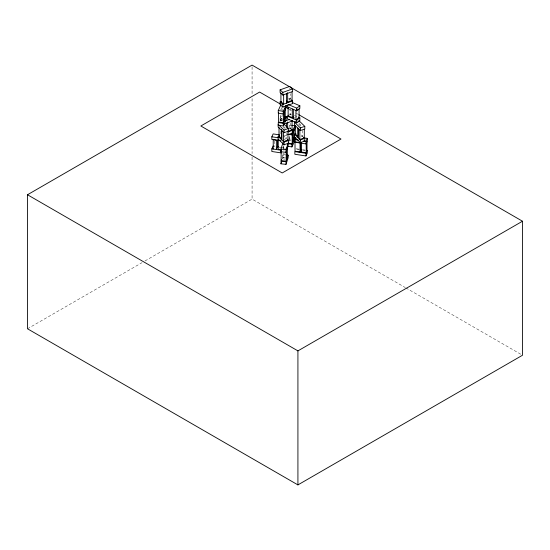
<?xml version="1.0" encoding="UTF-8"?>
<svg xmlns="http://www.w3.org/2000/svg" width="550" height="550" viewBox="0 0 550 550"><rect width="100%" height="100%" fill="white"/><g stroke="black" fill="none" stroke-linecap="round" stroke-linejoin="round"><path stroke-width="0.41" stroke-dasharray="2.75 2.06" d="M283.724 146.094L283.023 148.301L286.206 148.637M281.978 157.905L283.016 154.632L287.148 155.1M282.494 158.916L283.016 157.279L287.265 157.726M285.409 157.953L283.023 157.699L283.958 154.756L283.958 145.358M281.779 107.635L280.796 109.808L283.931 110.282M279.888 119.006L281.181 116.146L282.851 116.401M282.363 119.446L280.796 119.206L282.109 116.311L282.109 106.913M280.211 120.938L281.181 118.793L281.181 116.146M288.942 127.16L289.96 125.022L289.96 127.662L289.286 129.092M290.194 129.278L290.881 127.834M288.606 139.92L289.96 137.067L289.96 139.714L289.286 141.137M291.074 140.374L289.513 140.126L290.881 137.239M289.382 114.792L290.627 113.836L290.627 115.816M293.37 118.759L295.233 117.322M27.5 328.776L142.017 262.659M144.994 260.941L252.079 199.114L405.116 287.471M288.393 98.938L289.905 98.402L290.991 99.419M288.901 99.412L290.373 98.89L290.373 93.761M280.101 121.213L280.101 119.233L282.363 118.422M284.329 135.933L286.591 135.128M284.845 138.992L286.33 138.483L286.33 133.354M301.166 136.826L302.651 136.317L302.651 130.336M282.542 158.874L285.093 159.142M281.181 118.793L282.851 119.047M280.17 120.354L282.673 120.732M296.175 148.734L299.358 149.215M302.541 149.696L304.927 150.054M302.851 150.322L305.353 150.7M273.151 145.956L274.746 146.197M281.112 147.159L284.295 147.641M296.677 149.524L299.179 149.903M278.994 147.414L284.006 148.17M294.47 115.493L297.543 116.82M291.459 114.902L290.077 114.304L290.077 109.175M289.197 109.147L291.418 110.426M295.859 112.991L298.072 114.276M405.859 287.904L521.757 354.812M291.534 129.312L289.905 127.786L289.905 129.106M280.101 119.233L282.824 121.777M298.925 123.289L301.861 126.149M298.636 124.114L300.747 126.17M301.276 134.984L303.036 136.696M283.779 126.596L285.546 128.308M283.374 127.304L284.433 128.336M283.195 135.424L286.722 138.854M284.371 139.212L285.546 140.36M290.373 123.145L290.373 128.274M289.905 87.677L289.905 88.997M289.905 98.402L289.905 100.389M289.513 135.85L289.513 140.126M283.181 146.561L283.181 148.273M283.023 153.429L283.023 157.699M280.796 114.936L280.796 119.206M280.101 131.278L280.101 133.925M274.539 141.02L274.539 146.149M252.079 66.818L252.079 95.164M252.079 98.601L252.079 153.588M252.079 157.018L252.079 199.114"/><path stroke-width="0.82" d="M286.028 152.309L286.028 149.669L288.118 143.131L288.118 145.771L286.028 152.309L280.933 151.772L280.933 149.126L283.016 142.588M280.933 151.772L281.456 150.136M286.413 154.997L288.118 155.176L288.118 157.822L286.028 164.361L280.933 163.817L281.456 159.534M280.933 163.817L281.456 162.181M286.206 158.042L287.148 155.1L287.148 147.407M286.028 164.361L286.028 161.714L288.118 155.176M286.199 105.517L286.199 107.504L283.278 113.933L278.266 113.176L278.266 110.529L280.857 104.816M283.278 113.933L283.278 111.292L285.869 105.573M280.589 140.772L271.837 139.446L271.837 136.799L273.151 133.904L279.517 134.867M283.931 119.68L285.237 116.786L285.237 108.24M283.278 123.338L278.266 122.581L278.266 125.221L283.278 125.984L283.278 123.338L286.199 116.902L284.522 116.655M281.387 152.934L271.837 151.498L271.837 148.851L273.151 145.956M283.278 125.984L286.199 119.549L286.199 116.902M304.129 137.885L307.312 138.366L307.312 141.013L305.999 143.907L294.862 142.223L294.862 139.583L295.845 137.411M300.032 151.965L300.032 142.56L295.02 141.804L295.02 151.202L300.032 151.965L300.85 150.15L300.85 142.457M306.206 143.358L306.206 152.756L301.194 151.999L301.737 150.796M305.999 143.907L305.999 141.261L307.312 138.366M305.999 153.312L307.312 150.418L307.312 153.058L305.999 155.953L294.862 154.275L294.862 151.628L305.999 153.312L305.999 155.953M292.256 131.505L294.958 125.806L291.624 125.283M287.753 134.207L291.919 134.867L294.958 128.453L294.958 125.806M292.978 139.892L294.002 137.734L294.002 129.181M287.753 146.259L291.919 146.912L291.919 144.272L294.958 137.858L293.288 137.589M291.919 146.912L294.958 140.498L294.958 137.858M287.519 104.844L287.519 106.831L296.746 110.811L296.746 108.164L299.846 105.772L292.16 102.451M298.313 117.15L299.846 117.817L299.846 120.464L296.746 122.856L287.519 118.876L287.519 116.229L288.764 115.273M297.206 109.519L295.969 110.474L295.969 119.879L299.069 117.48L299.069 108.934M296.746 110.811L299.846 108.412L299.846 105.772M288.131 107.25L288.131 115.802L292.284 117.59L293.576 116.593M296.746 122.856L296.746 120.209L299.846 117.817M290.709 87.402L522.5 221.224L522.5 355.245L297.921 484.901L27.5 328.776L27.5 194.755L252.079 65.099L289.224 86.542M27.5 194.755L297.921 350.886L522.5 221.224M280.101 89.849L289.905 86.357L292.621 88.901L292.621 91.547L282.824 95.04L280.101 92.489L280.101 89.849L282.824 92.393L282.824 95.04M282.824 92.393L292.621 88.901M291.534 99.928L292.621 100.946L292.621 103.593L282.824 107.085L280.101 104.541L280.101 101.894L281.607 101.358M286.529 100.994L287.664 102.052L292.071 100.478L292.071 91.933M280.101 101.894L282.824 104.438L292.621 100.946M285.381 117.349L287.643 116.545M284.329 121.241L289.609 119.357M284.329 123.887L292.621 120.931M287.664 131.436L292.071 129.869L292.071 120.464M288.104 131.945L292.621 130.329L292.621 132.976L288.104 134.592M298.925 121.969L298.925 120.642L304.796 126.363L304.796 129.009L300.341 130.536L294.463 124.816L294.463 122.176L295.955 121.66M284.027 130.054L288.482 128.528L288.482 131.168L284.027 132.694L278.149 126.981L278.149 124.334L284.027 130.054L284.027 132.694M294.463 122.176L300.341 127.889L304.796 126.363M287.306 139.432L288.482 140.573L288.482 143.22L284.027 144.746L278.149 139.026L278.149 136.379L279.634 135.871M303.621 137.266L304.796 138.414L304.796 141.054L300.341 142.581L294.463 136.868L294.463 134.221L295.955 133.712M278.149 136.379L284.027 142.099L288.482 140.573M294.463 134.221L300.341 139.941L304.796 138.414M280.933 149.126L286.028 149.669M280.933 161.171L286.028 161.714M278.266 110.529L283.278 111.292M294.862 139.583L298.843 140.181M303.614 140.903L305.999 141.261M271.837 136.799L278.204 137.761M300.149 149.332L301.744 149.572M277.131 146.554L278.719 146.795M281.511 149.731L278.169 149.222L278.169 139.824M271.837 148.851L281.387 150.294M288.014 143.069L292.174 143.729L292.174 134.324M287.753 143.612L291.919 144.272M288.289 104.514L296.746 108.164M287.519 116.229L296.746 120.209M281.064 104.452L259.614 92.063L200.846 125.991L282.212 172.968L340.979 139.04L298.815 114.703M285.498 107.016L288.461 108.721M291.534 129.312L292.621 130.329M283.195 123.379L288.482 128.528M307.024 141.549L307.024 150.947M304.301 129.381L304.301 137.926L299.846 139.453L299.846 130.054M301.194 142.601L301.194 151.999M300.341 127.889L300.341 130.536M300.341 139.941L300.341 142.581M298.196 128.446L298.196 137.851M297.962 127.985L297.962 136.531L295.322 133.959L295.322 125.407M297.921 350.886L297.921 484.901M293.37 109.354L293.37 118.759M293.033 132.522L293.033 141.921M292.284 109.044L292.284 117.59M291.919 132.88L291.919 134.867M287.987 130.687L287.987 140.092L283.532 141.618L283.532 132.213M287.664 92.647L287.664 102.052M287.664 122.031L287.664 128.019M286.791 149.923L286.791 159.321M286.406 93.761L286.406 103.166M286.406 123.145L286.406 127.421M286.206 151.759L286.206 161.164L281.112 160.621L281.112 151.216M284.343 111.581L284.343 120.986M284.027 142.099L284.027 144.746M283.649 94.744L283.649 104.142L280.926 101.599L280.926 93.053M283.525 113.389L283.525 122.794L278.513 122.038L278.513 112.633M282.824 104.438L282.824 107.085M281.875 130.604L281.875 140.009M281.648 129.291L281.648 138.689L279.001 136.118L279.001 127.573M277.674 139.782L277.674 146.623L276.361 149.517L276.361 140.113L273.226 139.638L273.226 149.043"/></g></svg>
